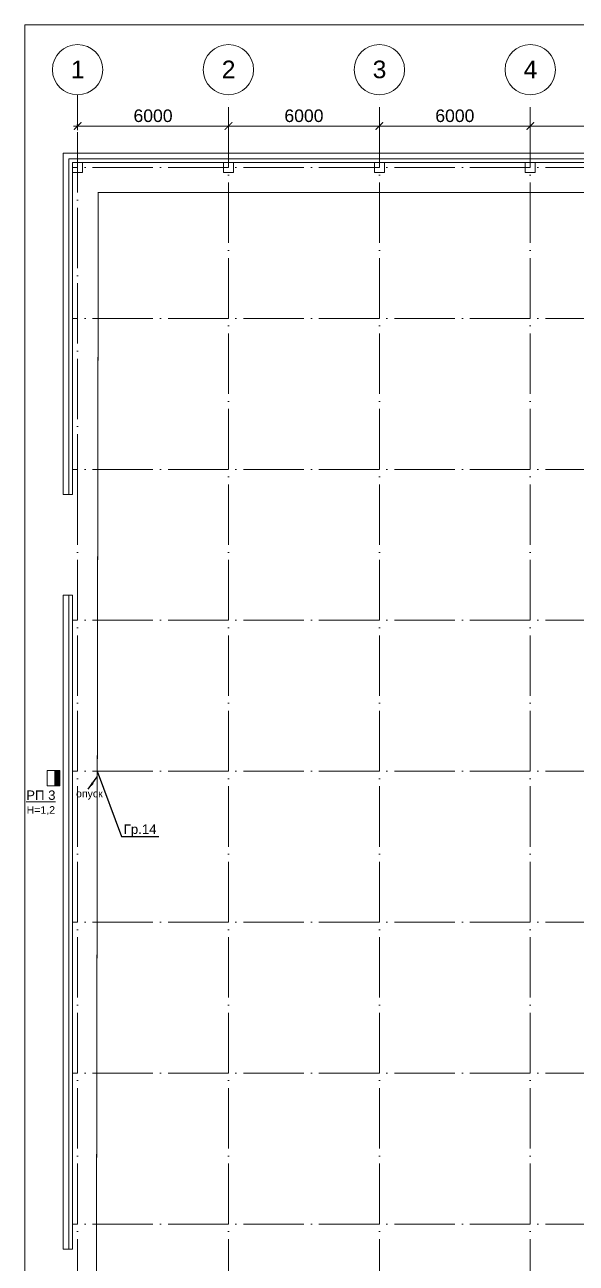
# Model space of a CAD drawing. Header units: millimetres. Extents: x -7047 to 653546, y -441812 to -147059.
# Drawn here: x 94766 to 116692, y -264285 to -215052 of the extents above; entities that cross this region are included whole.
import ezdxf
from ezdxf import colors
from ezdxf.entities.mleader import LeaderData, LeaderLine
from ezdxf.enums import TextEntityAlignment as Align
from ezdxf.math import Vec2, Vec3

# ---------------------------------------------------------------- set-up
doc = ezdxf.new("R2010")
doc.units = ezdxf.units.MM
doc.header["$PDMODE"] = 3
doc.linetypes.add('ACAD_ISO04W100', pattern=[30, 24, -3, 0, -3])
doc.linetypes.add('PHANTOM2', pattern=[31.75, 15.875, -3.175, 3.175, -3.175, 3.175, -3.175])
for name, color, linetype, lineweight in [('$Osveshenie', 240, 'Continuous', 15), ('$Оbорудование', 173, 'Continuous', 20), ('1-Колонна', 244, 'Continuous', 60), ('1-Размеры', 251, 'Continuous', 15), ('1-Стена сэндвич-панель', 157, 'Continuous', 60), ('1-Цоколь', 249, 'Continuous', 15), ('Ось', 251, 'ACAD_ISO04W100', 9), ('Ось кр', 160, 'Continuous', 9)]:
    doc.layers.add(name, color=color, linetype=linetype, lineweight=lineweight)
doc.layers.add('$TEXT', color=250, linetype='Continuous')
doc.styles.add('Arial Annotative', font='arial.ttf', dxfattribs={"height": 2.5})
doc.styles.add('Arial-0', font='arial.ttf')
doc.styles.add('Анно2.0', font='arial.ttf', dxfattribs={"height": 2})
doc.styles.add('ГОСТ', font='isocpeur.ttf')
doc.dimstyles.new('100', dxfattribs={"dimscale": 100, "dimtxt": 2, "dimasz": 2, "dimexe": 1.25, "dimexo": 2, "dimtad": 1, "dimdec": 0, "dimtxsty": 'ГОСТ', "dimblk": 'ARCHTICK', "dimcen": 2.5, "dimadec": 0, "dimazin": 0, "dimtfac": 1, "dimtdec": 0, "dimtmove": 1, "dimatfit": 3, "dimfxl": 1, "dimtvp": 1, "dimtolj": 1, "dimtzin": 0, "dimarcsym": 0})
doc.dimstyles.new('АР-200', dxfattribs={"dimscale": 100, "dimtxt": 5, "dimasz": 3, "dimexe": 1.6, "dimexo": 1, "dimgap": 1.5, "dimtad": 1, "dimdec": 0, "dimdsep": 46, "dimtxsty": 'Arial-0', "dimblk": 'ARCHTICK', "dimcen": -4, "dimdle": 1.6, "dimclrd": 256, "dimclre": 256, "dimclrt": 256, "dimadec": 1, "dimazin": 0, "dimtfac": 1, "dimtdec": 0, "dimtmove": 1, "dimatfit": 3, "dimldrblk": 'ARCHTICK', "dimfxl": 1, "dimlwd": -1, "dimlwe": -1, "dimarcsym": 0})

# ---------------------------------------------------------------- blocks, each defined once
blk = doc.blocks.new('234234234')
at = {"layer": '$Оbорудование'}
h = blk.add_hatch(color=256, dxfattribs=at)
h.dxf.hatch_style = 1
h.paths.add_polyline_path([(150, 125), (30, 25), (150, 25)], flags=17)
h.paths.add_polyline_path([(150, 125), (-150, 125), (-30, 25), (30, 25)])
h.paths.add_polyline_path([(-150, 125), (-150, 25), (-30, 25)])
blk.add_lwpolyline([(-150, -125), (150, -125), (150, 125), (-150, 125)], close=True, dxfattribs=at)
blk.add_lwpolyline([(-150, 125), (-150, 25), (150, 25)], dxfattribs=at)
blk = doc.blocks.new('_ArchTick')
at = {"color": 0, "linetype": 'ByBlock', "const_width": 0.15}
blk.add_lwpolyline([(-0.5, -0.5), (0.5, 0.5)], dxfattribs=at)
blk = doc.blocks.new('_None')
blk = doc.blocks.new('оси круж')
blk.add_circle((0, 0), 1000)
at = {"style": 'Arial-0'}
blk.add_attdef('00', text='', height=700, dxfattribs=at).set_placement((-6, -339), align=Align.CENTER)
blk = doc.blocks.new('*D126')
at = {"layer": '1-Размеры', "transparency": 16777216}
for p, q in [((114866, -218481), (114866, -219237)), ((120866, -218481), (120866, -219237)), ((114706, -219077), (121026, -219077))]:
    blk.add_line(p, q, dxfattribs=at)
at = {"layer": 'Defpoints', "color": 0, "transparency": 16777216}
for p in [(114866, -218381), (120866, -218381), (120866, -219077)]:
    blk.add_point(p, dxfattribs=at)
at = {"layer": '1-Размеры', "transparency": 16777216, "xscale": 300, "yscale": 300, "zscale": 300, "rotation": 180}
blk.add_blockref('_ArchTick', (114866, -219077), dxfattribs=at)
at = {"layer": '1-Размеры', "transparency": 16777216, "xscale": 300, "yscale": 300, "zscale": 300}
blk.add_blockref('_ArchTick', (120866, -219077), dxfattribs=at)
at = {"layer": '1-Размеры', "lineweight": 0, "transparency": 16777216, "insert": (117866, -218672), "char_height": 500, "attachment_point": 5, "style": 'Arial-0'}
blk.add_mtext('6000', dxfattribs=at)
blk = doc.blocks.new('*D127')
at = {"layer": '1-Размеры', "transparency": 16777216}
for p, q in [((108866, -218481), (108866, -219237)), ((114866, -218481), (114866, -219237)), ((108706, -219077), (115026, -219077))]:
    blk.add_line(p, q, dxfattribs=at)
at = {"layer": 'Defpoints', "color": 0, "transparency": 16777216}
for p in [(108866, -218381), (114866, -218381), (114866, -219077)]:
    blk.add_point(p, dxfattribs=at)
at = {"layer": '1-Размеры', "transparency": 16777216, "xscale": 300, "yscale": 300, "zscale": 300, "rotation": 180}
blk.add_blockref('_ArchTick', (108866, -219077), dxfattribs=at)
at = {"layer": '1-Размеры', "transparency": 16777216, "xscale": 300, "yscale": 300, "zscale": 300}
blk.add_blockref('_ArchTick', (114866, -219077), dxfattribs=at)
at = {"layer": '1-Размеры', "lineweight": 0, "transparency": 16777216, "insert": (111866, -218672), "char_height": 500, "attachment_point": 5, "style": 'Arial-0'}
blk.add_mtext('6000', dxfattribs=at)
blk = doc.blocks.new('*D128')
at = {"layer": '1-Размеры', "transparency": 16777216}
for p, q in [((102866, -218481), (102866, -219237)), ((108866, -218481), (108866, -219237)), ((102706, -219077), (109026, -219077))]:
    blk.add_line(p, q, dxfattribs=at)
at = {"layer": 'Defpoints', "color": 0, "transparency": 16777216}
for p in [(102866, -218381), (108866, -218381), (108866, -219077)]:
    blk.add_point(p, dxfattribs=at)
at = {"layer": '1-Размеры', "transparency": 16777216, "xscale": 300, "yscale": 300, "zscale": 300, "rotation": 180}
blk.add_blockref('_ArchTick', (102866, -219077), dxfattribs=at)
at = {"layer": '1-Размеры', "transparency": 16777216, "xscale": 300, "yscale": 300, "zscale": 300}
blk.add_blockref('_ArchTick', (108866, -219077), dxfattribs=at)
at = {"layer": '1-Размеры', "lineweight": 0, "transparency": 16777216, "insert": (105866, -218672), "char_height": 500, "attachment_point": 5, "style": 'Arial-0'}
blk.add_mtext('6000', dxfattribs=at)
blk = doc.blocks.new('*D129')
at = {"layer": '1-Размеры', "transparency": 16777216}
for p, q in [((96866, -218481), (96866, -219237)), ((102866, -218481), (102866, -219237)), ((96706, -219077), (103026, -219077))]:
    blk.add_line(p, q, dxfattribs=at)
at = {"layer": 'Defpoints', "color": 0, "transparency": 16777216}
for p in [(96866, -218381), (102866, -218381), (102866, -219077)]:
    blk.add_point(p, dxfattribs=at)
at = {"layer": '1-Размеры', "transparency": 16777216, "xscale": 300, "yscale": 300, "zscale": 300, "rotation": 180}
blk.add_blockref('_ArchTick', (96866, -219077), dxfattribs=at)
at = {"layer": '1-Размеры', "transparency": 16777216, "xscale": 300, "yscale": 300, "zscale": 300}
blk.add_blockref('_ArchTick', (102866, -219077), dxfattribs=at)
at = {"layer": '1-Размеры', "lineweight": 0, "transparency": 16777216, "insert": (99866, -218672), "char_height": 500, "attachment_point": 5, "style": 'Arial-0'}
blk.add_mtext('6000', dxfattribs=at)

msp = doc.modelspace()

# ---------------------------------------------------------------- linework, layer by layer
at = {"layer": '$Osveshenie', "color": 7, "linetype": 'PHANTOM2', "ltscale": 30, "const_width": 40}
msp.add_lwpolyline([(117401.9, -221725.6), (97688.9, -221725.3), (97586.7, -282800.8), (107288.2, -282800.8), (117401.9, -282800.8)], dxfattribs=at)
at = {"layer": '$Оbорудование', "color": 0, "linetype": 'ByBlock'}
for p, q in [((94766, -304473.2), (94766, -215052.2)), ((94766, -215052.2), (153002.1, -215052.2)), ((96295.6, -233726.8), (96665.6, -233726.8)), ((96295.6, -237726.8), (96665.6, -237726.8)), ((96665.6, -262726.8), (96665.6, -263726.8)), ((96295.6, -263726.8), (96665.6, -263726.8))]:
    msp.add_line(p, q, dxfattribs=at)
at = {"layer": '1-Колонна', "color": 7, "lineweight": 0}
for points in [[(96665.6, -220526.8), (97065.6, -220526.8), (97065.6, -220926.8), (96665.6, -220926.8)], [(102665.6, -220526.8), (103065.6, -220526.8), (103065.6, -220926.8), (102665.6, -220926.8)], [(108665.6, -220526.8), (109065.6, -220526.8), (109065.6, -220926.8), (108665.6, -220926.8)], [(114665.6, -220526.8), (115065.6, -220526.8), (115065.6, -220926.8), (114665.6, -220926.8)]]:
    msp.add_lwpolyline(points, close=True, dxfattribs=at)
at = {"layer": '1-Стена сэндвич-панель', "color": 7, "lineweight": 0}
for points in [[(117401.9, -220376.8), (96515.6, -220376.8), (96515.6, -233726.8)], [(117401.9, -220526.8), (96665.6, -220526.8), (96665.6, -233726.8)], [(96515.6, -237726.8), (96515.6, -263726.8)], [(96665.6, -237726.8), (96665.6, -263726.8)]]:
    msp.add_lwpolyline(points, dxfattribs=at)
at = {"layer": '1-Цоколь', "color": 7, "lineweight": 0}
for points in [[(117401.9, -220156.8), (96295.6, -220156.8), (96295.6, -233726.8)], [(96295.6, -237726.8), (96295.6, -263726.8)]]:
    msp.add_lwpolyline(points, dxfattribs=at)
at = {"layer": 'Ось', "color": 7, "lineweight": 0, "ltscale": 100}
for p, q in [((96865.6, -233726.8), (96865.6, -217837.1)), ((102865.6, -289726.8), (102865.6, -217837.1)), ((108865.6, -289726.8), (108865.6, -217837.1)), ((114865.6, -289726.8), (114865.6, -217837.1)), ((150865.6, -220726.8), (96665.6, -220726.8)), ((150865.6, -226726.8), (96665.6, -226726.8)), ((150865.6, -232726.8), (96665.6, -232726.8)), ((96865.6, -289726.8), (96865.6, -233726.8)), ((150865.6, -238726.8), (96665.6, -238726.8)), ((150865.6, -244726.8), (96665.6, -244726.8)), ((150865.6, -250726.8), (96665.6, -250726.8)), ((150865.6, -256726.8), (96665.6, -256726.8)), ((150865.6, -262726.8), (96665.6, -262726.8))]:
    msp.add_line(p, q, dxfattribs=at)

# ---------------------------------------------------------------- block references
at = {"layer": '$Оbорудование', "color": 7, "lineweight": 0, "xscale": 2, "yscale": 2, "zscale": 2, "rotation": 270}
msp.add_blockref('234234234', (95911.6, -245001), dxfattribs=at)
at = {"layer": 'Ось кр', "color": 7, "lineweight": 0}
ref = msp.add_blockref('оси круж', (96865.6, -216837.1), dxfattribs=dict(at, rotation=180))
ref.add_attrib('00', '1', dxfattribs={"layer": '0', "height": 700, "style": 'Arial-0'}).set_placement((96871.7, -217176.4), align=Align.CENTER)
ref = msp.add_blockref('оси круж', (102865.6, -216837.1), dxfattribs=dict(at, rotation=180))
ref.add_attrib('00', '2', dxfattribs={"layer": '0', "height": 700, "style": 'Arial-0'}).set_placement((102871.7, -217176.4), align=Align.CENTER)
ref = msp.add_blockref('оси круж', (108865.6, -216837.1), dxfattribs=dict(at, rotation=180))
ref.add_attrib('00', '3', dxfattribs={"layer": '0', "height": 700, "style": 'Arial-0'}).set_placement((108871.7, -217176.4), align=Align.CENTER)
ref = msp.add_blockref('оси круж', (114865.6, -216837.1), dxfattribs=dict(at, rotation=180))
ref.add_attrib('00', '4', dxfattribs={"layer": '0', "height": 700, "style": 'Arial-0'}).set_placement((114871.7, -217176.4), align=Align.CENTER)

# ---------------------------------------------------------------- texts
at = {"layer": '$Osveshenie', "color": 7, "insert": (97335, -245658.6), "char_height": 300, "width": 1563.282, "attachment_point": 5, "style": 'Анно2.0'}
msp.add_mtext('опуск', dxfattribs=at)
at = {"layer": '$Оbорудование', "color": 7, "insert": (95405.5, -245490.4), "char_height": 300, "width": 1587.938, "attachment_point": 2, "style": 'Анно2.0'}
msp.add_mtext('{\\H1.25x;\\LРП 3\\H0.8x;\\P}H=1,2', dxfattribs=at)

# ---------------------------------------------------------------- dimensions: what is measured, and where the dimension line sits
at = {"layer": '1-Размеры', "color": 7, "lineweight": 0}
for base, p1, p2, picture, middle in [((102865.6, -219077.3), (96865.6, -218381.1), (102865.6, -218381.1), '*D129', (99865.6, -218672)), ((108865.6, -219077.3), (102865.6, -218381.1), (108865.6, -218381.1), '*D128', (105865.6, -218672)), ((114865.6, -219077.3), (108865.6, -218381.1), (114865.6, -218381.1), '*D127', (111865.6, -218672)), ((120865.6, -219077.3), (114865.6, -218381.1), (120865.6, -218381.1), '*D126', (117865.6, -218672))]:
    dim = msp.add_linear_dim(base=base, p1=p1, p2=p2, dimstyle='АР-200', dxfattribs=at)
    dim.commit()
    dim.dimension.update_dxf_attribs({"geometry": picture, "text_midpoint": middle})

# ---------------------------------------------------------------- leaders
at = {"layer": '$Osveshenie', "color": 7}
msp.add_leader([(97284.9, -245434.2), (97650.4, -244954.6)], dimstyle='100', override={"dimasz": 3, "dimgap": 0.625, "dimtad": 0, "dimfxl": 1.25}, dxfattribs=at)
at = {"layer": '$TEXT', "color": 7}
ml = msp.add_multileader_mtext('Standard', dxfattribs=at)
ml.set_content('Гр.14', color=7, style='Arial Annotative')
ml.set_leader_properties(color=256)
ml.set_arrow_properties(name='NONE')
ml.build(insert=Vec2(0, 0))
ml.multileader.update_dxf_attribs({"text_left_attachment_type": 6, "text_right_attachment_type": 6, "dogleg_length": 1, "arrow_head_size": 450, "scale": 150})
ctx = ml.context
ctx.base_point, ctx.scale, ctx.char_height, ctx.arrow_head_size, ctx.landing_gap_size, ctx.plane_origin = Vec3(98767.7, -247322.6), 150, 375, 450, 0, Vec3(97650.4, -244668.2)
ctx.left_attachment, ctx.right_attachment, ctx.text_align_type = 6, 6, 2
notes = []
notes.append((ctx, [(0, (1, 1, 0), (98617.7, -247322.6), (1, 0), 150, [(0, [(97650.4, -244726.8), (98617.7, -247322.6)], 0, [])])]))
ctx.mtext.insert, ctx.mtext.alignment, ctx.mtext.flow_direction = Vec3(100004.4, -246843.5), 3, 5
for ctx, leaders in notes:
    for number, flags, end, landing, length, lines in leaders:
        leader = LeaderData()
        leader.index, (leader.has_last_leader_line, leader.has_dogleg_vector, leader.attachment_direction) = number, flags
        leader.last_leader_point, leader.dogleg_vector, leader.dogleg_length = Vec3(end), Vec3(landing), length
        for number, points, colour, breaks in lines:
            line = LeaderLine()
            line.index, line.vertices, line.color, line.breaks = number, Vec3.list(points), colors.encode_raw_color(colour), breaks
            leader.lines.append(line)
        ctx.leaders.append(leader)

doc.saveas('drawing.dxf')
